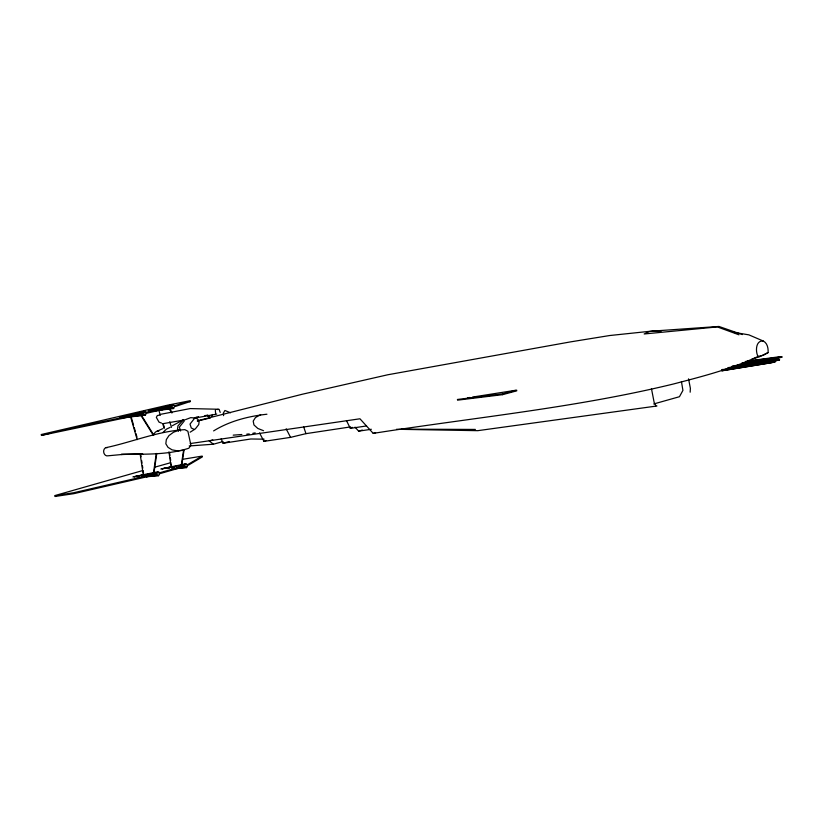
<?xml version="1.0" encoding="UTF-8"?>
<svg xmlns="http://www.w3.org/2000/svg" width="823" height="823" viewBox="0 0 823 823"><rect width="100%" height="100%" fill="white"/><g stroke="black" fill="none" stroke-linecap="round" stroke-linejoin="round"><path stroke-width="1.23" d="M190.226 443.556L359.96 418.784L373.22 433.382C473.338 417.559 574.691 407.992 673.358 384.022C702.07 376.492 731.091 369.198 758.024 356.431L763.26 355.279L768.106 352.583C768.363 348.355 767.447 343.088 763.271 341.031L748.868 334.858L734.075 332.389M748.374 360.988L779.227 356.76L781.85 356.987L741.677 363.272L742.14 364.322L742.685 362.892M721.555 369.774L722.028 370.813L722.584 369.383M186.41 467.649L184.599 466.137L185.587 463.833L187.397 465.334L186.41 467.649L174.26 468.801M173.612 408.527L171.77 406.943L172.779 404.69L174.61 406.274L173.612 408.527L154.693 410.883M158.602 475.684L157.44 475.416L156.709 474.161L157.749 471.785L158.911 472.063L159.641 473.318L158.602 475.684L146.401 476.805M145.424 415.162L143.5 413.547L144.57 411.233L146.484 412.848L145.424 415.162L122.308 417.889M153.263 474.459L156.277 453.576M153.932 473.081L156.771 453.442M181.101 466.466L183.58 450.212M181.574 466.332L184.054 450.088M690.168 392.201L690.384 388.333L688.553 378.858M211.706 416.448L212.478 414.453M215.348 410.235L215.616 413.558M163.17 432.229L166.411 429.153L170.114 427.384M213.61 430.913C229.442 421.088 248.474 416.222 266.94 414.226M190.144 432.198L195.36 428.876L198.734 424.586L199.094 421.829L197.983 419.483L196.111 418.084L190.72 417.652L185.813 419.504M194.897 417.93L190.01 424.082L191.265 427.97L194.372 429.503M184.259 421.026L179.363 427.137L180.607 430.985M172.346 425.728L183.467 419.771L184.98 419.956M183.467 419.771L177.974 425.851L177.49 429.297L178.468 431.283M260.654 414.73L255.49 417.518L253.206 421.088L253.947 424.935L257.815 428.454L263.555 430.717M346.452 420.563L350.331 428.382L352.316 427.353M768.106 352.583L759.115 356.956L752.14 359.034M157.09 431.211L162.635 428.701M188.107 465.324L202.376 456.888M187.922 464.47L202.201 456.086L183.539 459.162M56.571 495.806L54.946 496.495L73.823 493.666L155.845 474.717M259.554 432.949L263.977 441.365L265.973 440.511M773.013 362.418L775.41 361.482L772.787 361.246L733.509 366.739M107.371 447.63A4.197 3.302 81 0 0 103.647 451.734A4.197 3.302 81 0 0 107.875 455.808L122.627 454.44L142.832 454.162L121.043 454.45C143.634 453.987 167.141 455.263 188.858 448.216L190.915 445.294L189.424 438.278L187.881 431.252L184.846 429.647C157.677 431.19 132.421 442.013 106.074 447.63M179.208 430.141L173.53 432.229L168.972 435.562L166.328 439.605L165.834 443.772L168.005 447.342L172.069 449.852L177.573 450.87L183.57 450.274M373.22 433.382L375.597 432.651M355.022 427.137L358.643 431.159L362.305 430.048M159.055 472.968L184.28 465.725M159.24 473.842L184.465 466.579M175.371 406.459L190.422 401.48L189.249 401.655M653.74 403.959L679.448 396.717L682.925 390.411L681.434 381.502M142.43 470.643L54.75 495.611L73.628 492.761L155.65 473.832M154.775 467.176L170.814 462.67M43.033 434.976L41.345 435.439L142.646 414.164M175.186 405.605L190.247 400.678L167.511 405.194L41.15 434.544L142.451 413.28M221.181 438.793L223.064 443.247L229.154 441.56M189.208 445.963L213.414 444.214L223.074 441.55M119.901 417.487L144.57 411.233M148.181 410.914L172.779 404.69M212.776 439.924L209.196 440.891L213.414 444.214M457.382 399.474L502.4 393.95L516.679 390.102M457.516 400.163L502.555 394.67L516.813 390.822M144.241 414.833L125.929 417.343M172.48 408.198L154.693 410.687M171.493 427.374L169.754 421.767M207.808 415.09L209.639 418.115L207.324 415.214L204.814 415.656M137.256 413.321L121.146 417.282L143.634 412.056M165.444 406.768L149.416 410.708L171.894 405.482M217.179 409.566L218.486 409.247L190.175 408.578L160.866 414.267M197.325 421.098L209.639 418.115M197.448 420.779L302.36 394.227L387.767 374.774L570.565 341.874L609.617 335.537L654.604 330.805M263.977 441.365L290.57 437.363L305.961 433.649L350.588 426.9M43.989 434.739L46.849 434.06M159.539 415.049L157.275 415.594L156.339 417.405L159.024 422.127L161.565 423.104M146.083 413.393L171.647 407.406M48.084 433.772L50.573 433.196M145.887 412.508L171.462 406.541M160.814 468.987L185.587 463.833M132.915 476.908L157.749 471.785M185.298 467.371L176.688 468.369M157.44 475.416L146.35 476.558M185.041 467.269L187.274 466.806M162.059 468.812L171.976 466.785M134.17 476.743L145.383 474.459M162.11 468.832L184.712 464.676M134.2 476.774L156.843 472.649M171.77 406.943L163.026 408.547M143.5 413.547L126.084 416.705M158.088 409.442L160.557 408.99M194.362 418.156L216.778 414.092M252.826 433.31L255.202 432.877M196.049 417.179L198.559 416.747M162.913 423.691L183.118 420.172M742.14 364.322L779.206 358.026L781.85 356.987L745.432 361.503M742.644 364.136L781.85 356.987L776.922 357.676M761.769 363.334L764.3 362.912M766.82 362.501L769.34 362.089M771.871 361.667L779.535 359.816L776.933 359.579L752.983 362.943M774.649 361.153L779.535 359.816L732.336 365.957M722.543 370.617L771.748 362.624M722.028 370.813L772.766 362.511L775.41 361.482L727.81 367.655M467.474 397.879L469.995 397.478M472.515 397.077L515.414 390.308M223.064 443.247L250.84 438.988L264.132 439.173M732.305 367.12L779.535 359.816L772.149 360.875M722.8 369.578L775.41 361.482L767.982 362.542M184.599 466.137L178.282 467.022M350.331 428.382L366.544 425.944M156.709 474.161L147.883 475.344M358.643 431.159L371.358 429.277M737.861 365.073L745.422 364.013M747.942 363.653L750.463 363.303M656.96 405.986L477.731 430.676L396.532 429.277M167.069 468.503L169.559 468.174M172.048 467.845L174.538 467.515M154.59 410.605L157.111 410.276M136.659 476.784L139.159 476.466M141.649 476.147L145.393 475.663M126.351 417.199L128.892 416.87M742.346 334.58L718.911 326.453L654.758 330.939L649.337 331.556L644.183 333.973L717.368 326.926L738.951 334.807M171.606 405.255L173.9 405.019M143.449 411.809L145.743 411.562M176.153 468.081L178.684 467.855M145.784 476.291L148.335 476.064M233.197 435.151L241.849 434.503M246.797 434.133L249.266 433.947M184.383 464.244L186.698 464.11M401.706 429.164L475.396 429.431M654.758 330.939L661.095 331.247M763.271 341.031C755.668 340.115 755.288 351.575 758.024 356.431M230.481 412.786L224.926 410.482L223.321 413.146L223.578 415.646M219.103 409.309L220.214 412.416M655.869 405.811L654.162 402.498L651.477 388.754M169.487 408.465L172.182 412.724M169.003 408.578L171.698 412.848M141.258 415.049L153.757 435.028M140.764 415.162L153.263 435.161M286.147 428.793L290.57 437.363M303.708 426.972L305.961 433.649M163.592 424.894L164.291 427.312M158.942 410.523L160.331 415.358M162.769 423.804L164.158 428.639M131.176 416.973L133.573 425.285M134.252 427.651L135.281 431.211M135.96 433.587L136.988 437.147M130.672 417.096L137.174 439.647M502.4 393.95L502.555 394.67M140.702 454.265L141.083 456.786M141.649 460.561L142.029 463.082M142.41 465.602L142.791 468.122M143.161 470.633L143.541 473.153M140.208 454.399L143.428 475.817M169.6 452.948L169.96 455.407M170.33 457.866L170.69 460.335M171.235 464.028L171.781 467.711M168.941 451.848L171.307 467.855M209.69 416.171L209.896 418.29M153.87 434.472A6.605 4.989 80.6 0 1 158.839 431.18"/></g></svg>
